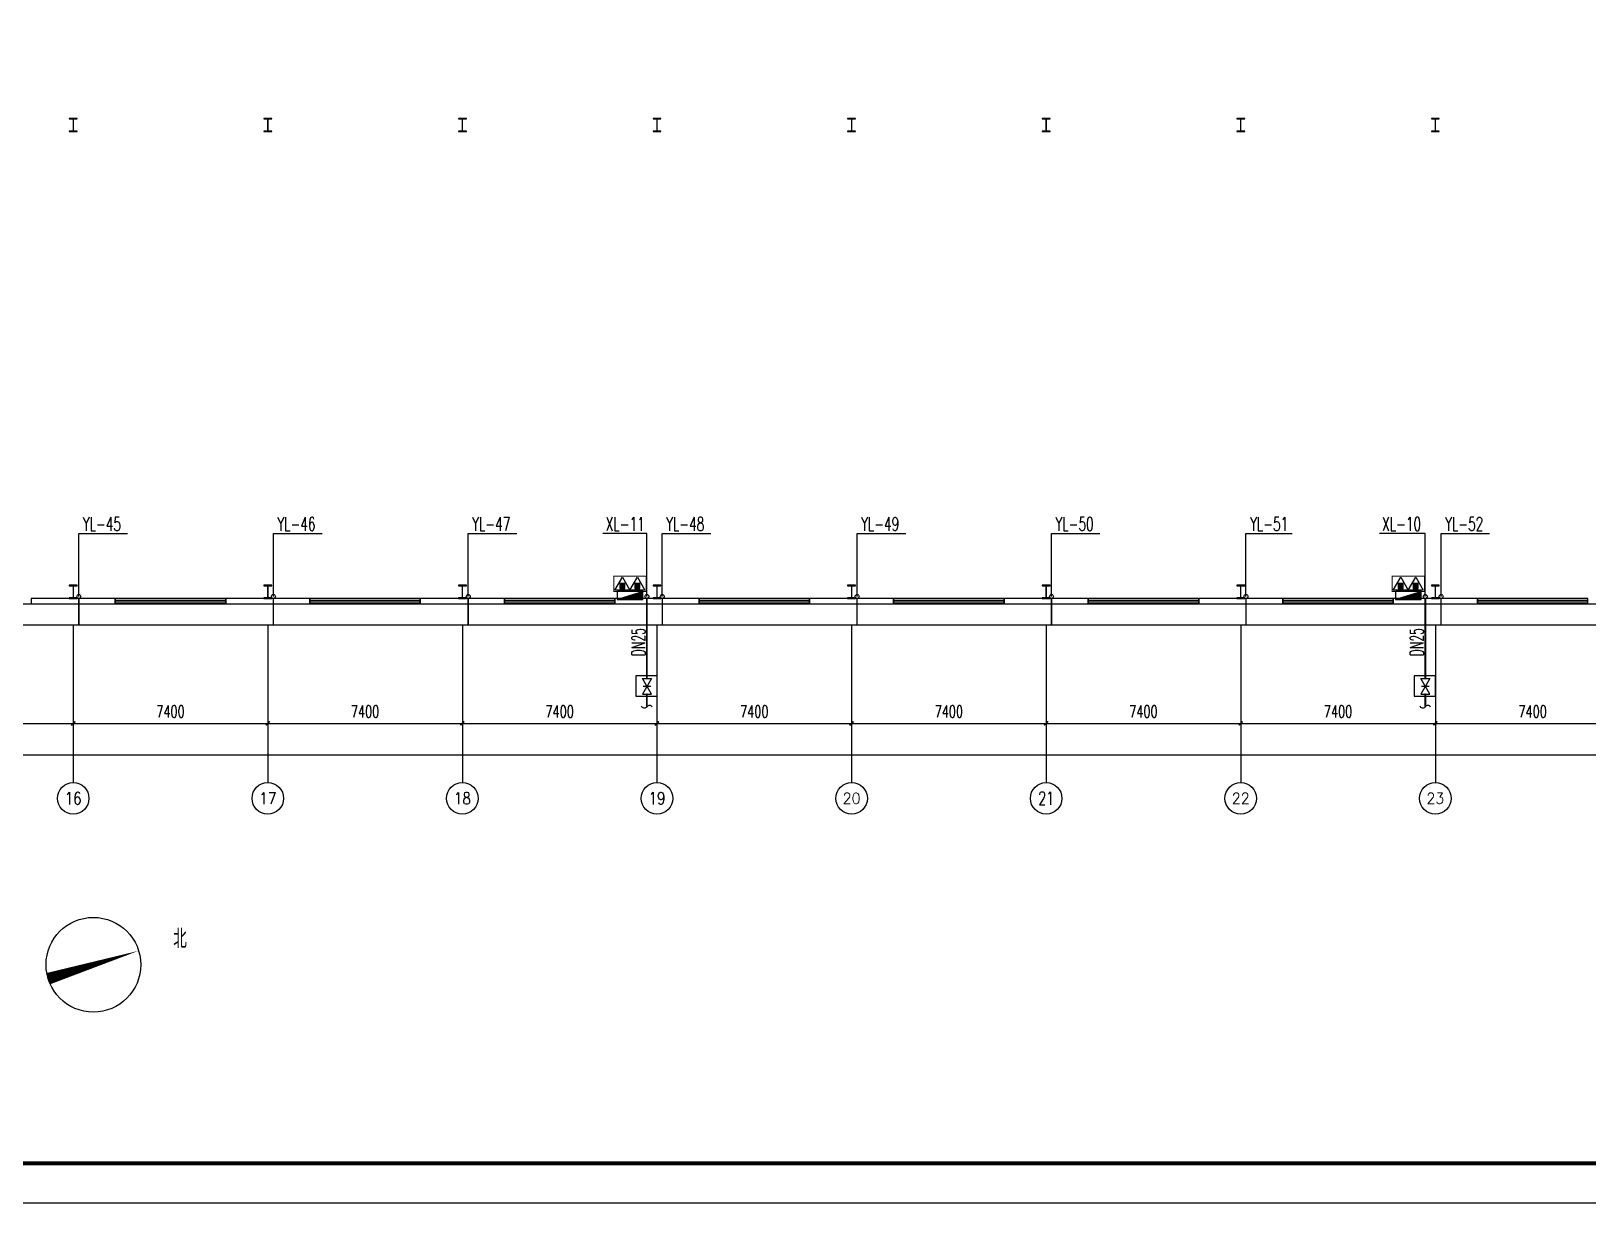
# Model space of a CAD drawing. Extents: x -409572 to -157272, y 600795 to 878326.
# Drawn here: x -280919 to -221719, y 697059 to 741609 of the extents above; entities that cross this region are included whole.
import ezdxf
from ezdxf.enums import TextEntityAlignment as Align

# ---------------------------------------------------------------- set-up
doc = ezdxf.new("R2010")
doc.units = 0
doc.header["$LTSCALE"] = 1000
doc.header["$MEASUREMENT"] = 0
for name, pattern in [('CENTER2', [1.125, 0.75, -0.125, 0.125, -0.125]), ('DASHDOT2', [0.5, 0.25, -0.125, 0, -0.125]), ('PHANTOM2', [1.25, 0.625, -0.125, 0.125, -0.125, 0.125, -0.125])]:
    doc.linetypes.add(name, pattern=pattern)
doc.layers.get('0').update_dxf_attribs({"linetype": 'CONTINUOUS'})
doc.layers.get('DEFPOINTS').update_dxf_attribs({"linetype": 'CONTINUOUS'})
for name, color, linetype in [('AXIS', 3, 'CONTINUOUS'), ('AXIS_TEXT', 7, 'CONTINUOUS'), ('COLUMN', 9, 'CONTINUOUS'), ('DIM_SYMB', 3, 'CONTINUOUS'), ('DIM_消防', 3, 'CONTINUOUS'), ('DIM_雨水', 3, 'CONTINUOUS'), ('EQUIP_消防', 7, 'CONTINUOUS'), ('GROUND', 2, 'CONTINUOUS'), ('PIPE-消防', 1, 'CONTINUOUS'), ('PIPE-雨水', 4, 'PHANTOM2'), ('PUB_TEXT', 7, 'CONTINUOUS'), ('PUB_TITLE', 4, 'CONTINUOUS'), ('TWT_TEXT', 7, 'CONTINUOUS'), ('VALVE_消防', 7, 'CONTINUOUS'), ('VPIPE-消防', 1, 'DASHDOT2'), ('VPIPE-雨水', 4, 'PHANTOM2'), ('WALL', 9, 'CONTINUOUS'), ('WINDOW', 4, 'CONTINUOUS'), ('WIRE-照明', 1, 'CONTINUOUS')]:
    doc.layers.add(name, color=color, linetype=linetype)
doc.styles.add('_TCH_AXIS', font='COMPLEX', dxfattribs={"bigfont": 'GBCBIG'})
doc.styles.add('_TCH_DIM', font='SIMPLEX', dxfattribs={"bigfont": 'GBCBIG'})
doc.styles.add('_TWT_SERIAL', font='COMPLEX', dxfattribs={"width": 0.8, "height": 3.5, "bigfont": 'HZTXT'})
doc.styles.add('COMPLEX', font='COMPLEX')
doc.styles.add('DIM_FONT', font='SIMPLEX.shx', dxfattribs={"width": 0.7})
doc.styles.add('STY53', font='COMPLEX', dxfattribs={"width": 0.6, "bigfont": 'HZTXT'})
doc.dimstyles.new('DIMN150', dxfattribs={"dimscale": 1.5, "dimtxt": 300, "dimasz": 100, "dimexe": 250, "dimexo": 300, "dimgap": 150, "dimtad": 1, "dimdec": 0, "dimzin": 0, "dimtxsty": 'DIM_FONT', "dimblk": 'ARCHTICK', "dimcen": 0.09, "dimclrt": 7, "dimazin": 3, "dimtfac": 1, "dimtdec": 0, "dimtix": 1, "dimtmove": 0, "dimatfit": 3, "dimtolj": 1, "dimtzin": 0})

# ---------------------------------------------------------------- blocks, each defined once
blk = doc.blocks.new('$WINLIB2D$00000001')
at = {"color": 0}
for points in [[(-0.5, 0.5), (-0.5, -0.5)], [(-0.5, 0.5), (0.5, 0.5)], [(0.5, -0.5), (0.5, 0.5)], [(0.5, 0.167), (-0.5, 0.167)], [(0.5, -0.167), (-0.5, -0.167)], [(-0.5, -0.5), (0.5, -0.5)]]:
    blk.add_lwpolyline(points, dxfattribs=at)
blk = doc.blocks.new('_AXISO')
blk.add_circle((0, 0), 0.5)
at = {"layer": 'AXIS_TEXT', "style": 'COMPLEX', "width": 1.041667}
blk.add_attdef('A', text='', height=0.56, dxfattribs=at).set_placement((-0.25, -0.28), (0.25, -0.28), align=Align.FIT)
blk = doc.blocks.new('_ARCHTICK')
at = {"color": 0, "linetype": 'BYBLOCK', "const_width": 0.4}
blk.add_lwpolyline([(-0.5, -0.5), (0.5, 0.5)], dxfattribs=at)
blk = doc.blocks.new('*D33')
at = {"layer": 'AXIS', "color": 0}
for p, q in [((-390519, 716695), (-390519, 711820)), ((-182919, 716695), (-182919, 711820)), ((-390519, 712195), (-182919, 712195))]:
    blk.add_line(p, q, dxfattribs=at)
at = {"layer": 'DEFPOINTS', "color": 0}
for p in [(-390519, 717145), (-182919, 717145), (-182919, 712195)]:
    blk.add_point(p, dxfattribs=at)
at = {"layer": 'AXIS', "color": 0, "xscale": 150, "yscale": 150, "zscale": 150, "rotation": 180}
blk.add_blockref('_ARCHTICK', (-390519, 712195), dxfattribs=at)
at = {"layer": 'AXIS', "color": 0, "xscale": 150, "yscale": 150, "zscale": 150}
blk.add_blockref('_ARCHTICK', (-182919, 712195), dxfattribs=at)
at = {"layer": 'AXIS', "color": 7, "insert": (-286719, 712645), "char_height": 450, "attachment_point": 5, "style": 'DIM_FONT'}
blk.add_mtext('\\A1;207600', dxfattribs=at)
blk = doc.blocks.new('*D49')
at = {"layer": 'AXIS', "color": 0}
for p, q in [((-286719, 716695), (-286719, 713020)), ((-279319, 716695), (-279319, 713020)), ((-286719, 713395), (-279319, 713395))]:
    blk.add_line(p, q, dxfattribs=at)
at = {"layer": 'DEFPOINTS', "color": 0}
for p in [(-286719, 717145), (-279319, 717145), (-279319, 713395)]:
    blk.add_point(p, dxfattribs=at)
at = {"layer": 'AXIS', "color": 0, "xscale": 150, "yscale": 150, "zscale": 150, "rotation": 180}
blk.add_blockref('_ARCHTICK', (-286719, 713395), dxfattribs=at)
at = {"layer": 'AXIS', "color": 0, "xscale": 150, "yscale": 150, "zscale": 150}
blk.add_blockref('_ARCHTICK', (-279319, 713395), dxfattribs=at)
at = {"layer": 'AXIS', "color": 7, "insert": (-283019, 713845), "char_height": 450, "attachment_point": 5, "style": 'DIM_FONT'}
blk.add_mtext('\\A1;7400', dxfattribs=at)
blk = doc.blocks.new('*D50')
at = {"layer": 'AXIS', "color": 0}
for p, q in [((-279319, 716695), (-279319, 713020)), ((-271919, 716695), (-271919, 713020)), ((-279319, 713395), (-271919, 713395))]:
    blk.add_line(p, q, dxfattribs=at)
at = {"layer": 'DEFPOINTS', "color": 0}
for p in [(-279319, 717145), (-271919, 717145), (-271919, 713395)]:
    blk.add_point(p, dxfattribs=at)
at = {"layer": 'AXIS', "color": 0, "xscale": 150, "yscale": 150, "zscale": 150, "rotation": 180}
blk.add_blockref('_ARCHTICK', (-279319, 713395), dxfattribs=at)
at = {"layer": 'AXIS', "color": 0, "xscale": 150, "yscale": 150, "zscale": 150}
blk.add_blockref('_ARCHTICK', (-271919, 713395), dxfattribs=at)
at = {"layer": 'AXIS', "color": 7, "insert": (-275619, 713845), "char_height": 450, "attachment_point": 5, "style": 'DIM_FONT'}
blk.add_mtext('\\A1;7400', dxfattribs=at)
blk = doc.blocks.new('*D51')
at = {"layer": 'AXIS', "color": 0}
for p, q in [((-271919, 716695), (-271919, 713020)), ((-264519, 716695), (-264519, 713020)), ((-271919, 713395), (-264519, 713395))]:
    blk.add_line(p, q, dxfattribs=at)
at = {"layer": 'DEFPOINTS', "color": 0}
for p in [(-271919, 717145), (-264519, 717145), (-264519, 713395)]:
    blk.add_point(p, dxfattribs=at)
at = {"layer": 'AXIS', "color": 0, "xscale": 150, "yscale": 150, "zscale": 150, "rotation": 180}
blk.add_blockref('_ARCHTICK', (-271919, 713395), dxfattribs=at)
at = {"layer": 'AXIS', "color": 0, "xscale": 150, "yscale": 150, "zscale": 150}
blk.add_blockref('_ARCHTICK', (-264519, 713395), dxfattribs=at)
at = {"layer": 'AXIS', "color": 7, "insert": (-268219, 713845), "char_height": 450, "attachment_point": 5, "style": 'DIM_FONT'}
blk.add_mtext('\\A1;7400', dxfattribs=at)
blk = doc.blocks.new('*D52')
at = {"layer": 'AXIS', "color": 0}
for p, q in [((-264519, 716695), (-264519, 713020)), ((-257119, 716695), (-257119, 713020)), ((-264519, 713395), (-257119, 713395))]:
    blk.add_line(p, q, dxfattribs=at)
at = {"layer": 'DEFPOINTS', "color": 0}
for p in [(-264519, 717145), (-257119, 717145), (-257119, 713395)]:
    blk.add_point(p, dxfattribs=at)
at = {"layer": 'AXIS', "color": 0, "xscale": 150, "yscale": 150, "zscale": 150, "rotation": 180}
blk.add_blockref('_ARCHTICK', (-264519, 713395), dxfattribs=at)
at = {"layer": 'AXIS', "color": 0, "xscale": 150, "yscale": 150, "zscale": 150}
blk.add_blockref('_ARCHTICK', (-257119, 713395), dxfattribs=at)
at = {"layer": 'AXIS', "color": 7, "insert": (-260819, 713845), "char_height": 450, "attachment_point": 5, "style": 'DIM_FONT'}
blk.add_mtext('\\A1;7400', dxfattribs=at)
blk = doc.blocks.new('*D53')
at = {"layer": 'AXIS', "color": 0}
for p, q in [((-257119, 716695), (-257119, 713020)), ((-249719, 716695), (-249719, 713020)), ((-257119, 713395), (-249719, 713395))]:
    blk.add_line(p, q, dxfattribs=at)
at = {"layer": 'DEFPOINTS', "color": 0}
for p in [(-257119, 717145), (-249719, 717145), (-249719, 713395)]:
    blk.add_point(p, dxfattribs=at)
at = {"layer": 'AXIS', "color": 0, "xscale": 150, "yscale": 150, "zscale": 150, "rotation": 180}
blk.add_blockref('_ARCHTICK', (-257119, 713395), dxfattribs=at)
at = {"layer": 'AXIS', "color": 0, "xscale": 150, "yscale": 150, "zscale": 150}
blk.add_blockref('_ARCHTICK', (-249719, 713395), dxfattribs=at)
at = {"layer": 'AXIS', "color": 7, "insert": (-253419, 713845), "char_height": 450, "attachment_point": 5, "style": 'DIM_FONT'}
blk.add_mtext('\\A1;7400', dxfattribs=at)
blk = doc.blocks.new('*D54')
at = {"layer": 'AXIS', "color": 0}
for p, q in [((-249719, 716695), (-249719, 713020)), ((-242319, 716695), (-242319, 713020)), ((-249719, 713395), (-242319, 713395))]:
    blk.add_line(p, q, dxfattribs=at)
at = {"layer": 'DEFPOINTS', "color": 0}
for p in [(-249719, 717145), (-242319, 717145), (-242319, 713395)]:
    blk.add_point(p, dxfattribs=at)
at = {"layer": 'AXIS', "color": 0, "xscale": 150, "yscale": 150, "zscale": 150, "rotation": 180}
blk.add_blockref('_ARCHTICK', (-249719, 713395), dxfattribs=at)
at = {"layer": 'AXIS', "color": 0, "xscale": 150, "yscale": 150, "zscale": 150}
blk.add_blockref('_ARCHTICK', (-242319, 713395), dxfattribs=at)
at = {"layer": 'AXIS', "color": 7, "insert": (-246019, 713845), "char_height": 450, "attachment_point": 5, "style": 'DIM_FONT'}
blk.add_mtext('\\A1;7400', dxfattribs=at)
blk = doc.blocks.new('*D55')
at = {"layer": 'AXIS', "color": 0}
for p, q in [((-242319, 716695), (-242319, 713020)), ((-234919, 716695), (-234919, 713020)), ((-242319, 713395), (-234919, 713395))]:
    blk.add_line(p, q, dxfattribs=at)
at = {"layer": 'DEFPOINTS', "color": 0}
for p in [(-242319, 717145), (-234919, 717145), (-234919, 713395)]:
    blk.add_point(p, dxfattribs=at)
at = {"layer": 'AXIS', "color": 0, "xscale": 150, "yscale": 150, "zscale": 150, "rotation": 180}
blk.add_blockref('_ARCHTICK', (-242319, 713395), dxfattribs=at)
at = {"layer": 'AXIS', "color": 0, "xscale": 150, "yscale": 150, "zscale": 150}
blk.add_blockref('_ARCHTICK', (-234919, 713395), dxfattribs=at)
at = {"layer": 'AXIS', "color": 7, "insert": (-238619, 713845), "char_height": 450, "attachment_point": 5, "style": 'DIM_FONT'}
blk.add_mtext('\\A1;7400', dxfattribs=at)
blk = doc.blocks.new('*D56')
at = {"layer": 'AXIS', "color": 0}
for p, q in [((-234919, 716695), (-234919, 713020)), ((-227519, 716695), (-227519, 713020)), ((-234919, 713395), (-227519, 713395))]:
    blk.add_line(p, q, dxfattribs=at)
at = {"layer": 'DEFPOINTS', "color": 0}
for p in [(-234919, 717145), (-227519, 717145), (-227519, 713395)]:
    blk.add_point(p, dxfattribs=at)
at = {"layer": 'AXIS', "color": 0, "xscale": 150, "yscale": 150, "zscale": 150, "rotation": 180}
blk.add_blockref('_ARCHTICK', (-234919, 713395), dxfattribs=at)
at = {"layer": 'AXIS', "color": 0, "xscale": 150, "yscale": 150, "zscale": 150}
blk.add_blockref('_ARCHTICK', (-227519, 713395), dxfattribs=at)
at = {"layer": 'AXIS', "color": 7, "insert": (-231219, 713845), "char_height": 450, "attachment_point": 5, "style": 'DIM_FONT'}
blk.add_mtext('\\A1;7400', dxfattribs=at)
blk = doc.blocks.new('*D57')
at = {"layer": 'AXIS', "color": 0}
for p, q in [((-227519, 716695), (-227519, 713020)), ((-220119, 716695), (-220119, 713020)), ((-227519, 713395), (-220119, 713395))]:
    blk.add_line(p, q, dxfattribs=at)
at = {"layer": 'DEFPOINTS', "color": 0}
for p in [(-227519, 717145), (-220119, 717145), (-220119, 713395)]:
    blk.add_point(p, dxfattribs=at)
at = {"layer": 'AXIS', "color": 0, "xscale": 150, "yscale": 150, "zscale": 150, "rotation": 180}
blk.add_blockref('_ARCHTICK', (-227519, 713395), dxfattribs=at)
at = {"layer": 'AXIS', "color": 0, "xscale": 150, "yscale": 150, "zscale": 150}
blk.add_blockref('_ARCHTICK', (-220119, 713395), dxfattribs=at)
at = {"layer": 'AXIS', "color": 7, "insert": (-223819, 713845), "char_height": 450, "attachment_point": 5, "style": 'DIM_FONT'}
blk.add_mtext('\\A1;7400', dxfattribs=at)
blk = doc.blocks.new('$ATTACHMENT$00000214')
h = blk.add_hatch()
h.set_pattern_fill('ANSI31', color=256, scale=200, style=0)
h.set_pattern_definition([(45, (-38543.802, -6842.639), (-17.67767, 17.67767), [])])
h.paths.add_polyline_path([(-65, 2), (65, 2), (65, -128), (-65, -128)])
for points in [[(0, 172), (-198, -172), (198, -172)], [(-65, 2), (65, 2), (65, -128), (-65, -128)]]:
    blk.add_lwpolyline(points, close=True)
blk = doc.blocks.new('D22222')
at = {"layer": 'PIPE-消防', "color": 3, "ltscale": 2, "const_width": 20}
blk.add_lwpolyline([(-220006, -23693), (-219158, -23693), (-219158, -24098), (-220006, -24098)], close=True, dxfattribs=at)
at = {"layer": 'EQUIP_消防', "rotation": 180}
for p in [(-219780, -23901), (-219383, -23901)]:
    blk.add_blockref('$ATTACHMENT$00000214', p, dxfattribs=at)
blk = doc.blocks.new('*X12')
at = {"color": 0}
for p, q in [((7200.8125, 5700.8125), (7201, 5700.8125)), ((7200.81875, 5700.81875), (7201, 5700.81875)), ((7200.825, 5700.825), (7201, 5700.825)), ((7200.83125, 5700.83125), (7201, 5700.83125)), ((7200.8375, 5700.8375), (7201, 5700.8375)), ((7200.84375, 5700.84375), (7201, 5700.84375)), ((7200.85, 5700.85), (7201, 5700.85)), ((7200.85625, 5700.85625), (7201, 5700.85625)), ((7200.8625, 5700.8625), (7201, 5700.8625)), ((7200.86875, 5700.86875), (7201, 5700.86875)), ((7200.875, 5700.875), (7201, 5700.875)), ((7200.88125, 5700.88125), (7201, 5700.88125)), ((7200.8875, 5700.8875), (7201, 5700.8875)), ((7200.89375, 5700.89375), (7201, 5700.89375)), ((7200.9, 5700.9), (7201, 5700.9)), ((7200.90625, 5700.90625), (7201, 5700.90625)), ((7200.9125, 5700.9125), (7201, 5700.9125)), ((7200.91875, 5700.91875), (7201, 5700.91875)), ((7200.925, 5700.925), (7201, 5700.925)), ((7200.93125, 5700.93125), (7201, 5700.93125)), ((7200.9375, 5700.9375), (7201, 5700.9375)), ((7200.94375, 5700.94375), (7201, 5700.94375)), ((7200.95, 5700.95), (7201, 5700.95)), ((7200.95625, 5700.95625), (7201, 5700.95625)), ((7200.9625, 5700.9625), (7201, 5700.9625)), ((7200.96875, 5700.96875), (7201, 5700.96875)), ((7200.975, 5700.975), (7201, 5700.975)), ((7200.98125, 5700.98125), (7201, 5700.98125)), ((7200.9875, 5700.9875), (7201, 5700.9875)), ((7200.99375, 5700.99375), (7201, 5700.99375)), ((7200.20625, 5700.20625), (7201, 5700.20625)), ((7200.2125, 5700.2125), (7201, 5700.2125)), ((7200.21875, 5700.21875), (7201, 5700.21875)), ((7200.225, 5700.225), (7201, 5700.225)), ((7200.23125, 5700.23125), (7201, 5700.23125)), ((7200.2375, 5700.2375), (7201, 5700.2375)), ((7200.24375, 5700.24375), (7201, 5700.24375)), ((7200.25, 5700.25), (7201, 5700.25)), ((7200.25625, 5700.25625), (7201, 5700.25625)), ((7200.2625, 5700.2625), (7201, 5700.2625)), ((7200.26875, 5700.26875), (7201, 5700.26875)), ((7200.275, 5700.275), (7201, 5700.275)), ((7200.28125, 5700.28125), (7201, 5700.28125)), ((7200.2875, 5700.2875), (7201, 5700.2875)), ((7200.29375, 5700.29375), (7201, 5700.29375)), ((7200.3, 5700.3), (7201, 5700.3)), ((7200.30625, 5700.30625), (7201, 5700.30625)), ((7200.3125, 5700.3125), (7201, 5700.3125)), ((7200.31875, 5700.31875), (7201, 5700.31875)), ((7200.325, 5700.325), (7201, 5700.325)), ((7200.33125, 5700.33125), (7201, 5700.33125)), ((7200.3375, 5700.3375), (7201, 5700.3375)), ((7200.34375, 5700.34375), (7201, 5700.34375)), ((7200.35, 5700.35), (7201, 5700.35)), ((7200.35625, 5700.35625), (7201, 5700.35625)), ((7200.3625, 5700.3625), (7201, 5700.3625)), ((7200.36875, 5700.36875), (7201, 5700.36875)), ((7200.375, 5700.375), (7201, 5700.375)), ((7200.38125, 5700.38125), (7201, 5700.38125)), ((7200.3875, 5700.3875), (7201, 5700.3875)), ((7200.39375, 5700.39375), (7201, 5700.39375)), ((7200.4, 5700.4), (7201, 5700.4)), ((7200.40625, 5700.40625), (7201, 5700.40625)), ((7200.4125, 5700.4125), (7201, 5700.4125)), ((7200.41875, 5700.41875), (7201, 5700.41875)), ((7200.425, 5700.425), (7201, 5700.425)), ((7200.43125, 5700.43125), (7201, 5700.43125)), ((7200.4375, 5700.4375), (7201, 5700.4375)), ((7200.44375, 5700.44375), (7201, 5700.44375)), ((7200.45, 5700.45), (7201, 5700.45)), ((7200.45625, 5700.45625), (7201, 5700.45625)), ((7200.4625, 5700.4625), (7201, 5700.4625)), ((7200.46875, 5700.46875), (7201, 5700.46875)), ((7200.475, 5700.475), (7201, 5700.475)), ((7200.48125, 5700.48125), (7201, 5700.48125)), ((7200.4875, 5700.4875), (7201, 5700.4875)), ((7200.49375, 5700.49375), (7201, 5700.49375)), ((7200.5, 5700.5), (7201, 5700.5)), ((7200.50625, 5700.50625), (7201, 5700.50625)), ((7200.5125, 5700.5125), (7201, 5700.5125)), ((7200.51875, 5700.51875), (7201, 5700.51875)), ((7200.525, 5700.525), (7201, 5700.525)), ((7200.53125, 5700.53125), (7201, 5700.53125)), ((7200.5375, 5700.5375), (7201, 5700.5375)), ((7200.54375, 5700.54375), (7201, 5700.54375)), ((7200.55, 5700.55), (7201, 5700.55)), ((7200.55625, 5700.55625), (7201, 5700.55625)), ((7200.5625, 5700.5625), (7201, 5700.5625)), ((7200.56875, 5700.56875), (7201, 5700.56875)), ((7200.575, 5700.575), (7201, 5700.575)), ((7200.58125, 5700.58125), (7201, 5700.58125)), ((7200.5875, 5700.5875), (7201, 5700.5875)), ((7200.59375, 5700.59375), (7201, 5700.59375)), ((7200.6, 5700.6), (7201, 5700.6)), ((7200.60625, 5700.60625), (7201, 5700.60625)), ((7200.6125, 5700.6125), (7201, 5700.6125)), ((7200.61875, 5700.61875), (7201, 5700.61875)), ((7200.625, 5700.625), (7201, 5700.625)), ((7200.63125, 5700.63125), (7201, 5700.63125)), ((7200.6375, 5700.6375), (7201, 5700.6375)), ((7200.64375, 5700.64375), (7201, 5700.64375)), ((7200.65, 5700.65), (7201, 5700.65)), ((7200.65625, 5700.65625), (7201, 5700.65625)), ((7200.6625, 5700.6625), (7201, 5700.6625)), ((7200.66875, 5700.66875), (7201, 5700.66875)), ((7200.675, 5700.675), (7201, 5700.675)), ((7200.68125, 5700.68125), (7201, 5700.68125)), ((7200.6875, 5700.6875), (7201, 5700.6875)), ((7200.69375, 5700.69375), (7201, 5700.69375)), ((7200.7, 5700.7), (7201, 5700.7)), ((7200.70625, 5700.70625), (7201, 5700.70625)), ((7200.7125, 5700.7125), (7201, 5700.7125)), ((7200.71875, 5700.71875), (7201, 5700.71875)), ((7200.725, 5700.725), (7201, 5700.725)), ((7200.73125, 5700.73125), (7201, 5700.73125)), ((7200.7375, 5700.7375), (7201, 5700.7375)), ((7200.74375, 5700.74375), (7201, 5700.74375)), ((7200.75, 5700.75), (7201, 5700.75)), ((7200.75625, 5700.75625), (7201, 5700.75625)), ((7200.7625, 5700.7625), (7201, 5700.7625)), ((7200.76875, 5700.76875), (7201, 5700.76875)), ((7200.775, 5700.775), (7201, 5700.775)), ((7200.78125, 5700.78125), (7201, 5700.78125)), ((7200.7875, 5700.7875), (7201, 5700.7875)), ((7200.79375, 5700.79375), (7201, 5700.79375)), ((7200.8, 5700.8), (7201, 5700.8)), ((7200.80625, 5700.80625), (7201, 5700.80625)), ((7200.00625, 5700.00625), (7201, 5700.00625)), ((7200.0125, 5700.0125), (7201, 5700.0125)), ((7200.01875, 5700.01875), (7201, 5700.01875)), ((7200.025, 5700.025), (7201, 5700.025)), ((7200.03125, 5700.03125), (7201, 5700.03125)), ((7200.0375, 5700.0375), (7201, 5700.0375)), ((7200.04375, 5700.04375), (7201, 5700.04375)), ((7200.05, 5700.05), (7201, 5700.05)), ((7200.05625, 5700.05625), (7201, 5700.05625)), ((7200.0625, 5700.0625), (7201, 5700.0625)), ((7200.06875, 5700.06875), (7201, 5700.06875)), ((7200.075, 5700.075), (7201, 5700.075)), ((7200.08125, 5700.08125), (7201, 5700.08125)), ((7200.0875, 5700.0875), (7201, 5700.0875)), ((7200.09375, 5700.09375), (7201, 5700.09375)), ((7200.1, 5700.1), (7201, 5700.1)), ((7200.10625, 5700.10625), (7201, 5700.10625)), ((7200.1125, 5700.1125), (7201, 5700.1125)), ((7200.11875, 5700.11875), (7201, 5700.11875)), ((7200.125, 5700.125), (7201, 5700.125)), ((7200.13125, 5700.13125), (7201, 5700.13125)), ((7200.1375, 5700.1375), (7201, 5700.1375)), ((7200.14375, 5700.14375), (7201, 5700.14375)), ((7200.15, 5700.15), (7201, 5700.15)), ((7200.15625, 5700.15625), (7201, 5700.15625)), ((7200.1625, 5700.1625), (7201, 5700.1625)), ((7200.16875, 5700.16875), (7201, 5700.16875)), ((7200.175, 5700.175), (7201, 5700.175)), ((7200.18125, 5700.18125), (7201, 5700.18125)), ((7200.1875, 5700.1875), (7201, 5700.1875)), ((7200.19375, 5700.19375), (7201, 5700.19375)), ((7200.2, 5700.2), (7201, 5700.2))]:
    blk.add_line(p, q, dxfattribs=at)
blk = doc.blocks.new('$ATTACHMENT$00000088')
for p, q in [((325, 0), (-325, -200)), ((325, 0), (-325, 0)), ((-325, 0), (-325, -200)), ((325, -200), (325, 0)), ((-325, -200), (325, -200))]:
    blk.add_line(p, q)
at = {"xscale": 650, "yscale": 200, "zscale": 650, "rotation": 180}
blk.add_blockref('*X12', (4680325, 1140000), dxfattribs=at)
blk = doc.blocks.new('$VALVE$00000296')
for points in [[(-125, 72), (-125, -72), (125, 72), (125, -72), (-125, 72)], [(0, 60), (0, -64)]]:
    blk.add_lwpolyline(points)
for p in [(-125, 0), (125, 0)]:
    blk.add_point(p)
blk = doc.blocks.new('$TWTSYS$00000132')
at = {"elevation": 0}
blk.add_lwpolyline([(7, -101, -0.575183), (0, 0, 0.604745), (-11, 101, 16.924828)], format="xyb", dxfattribs=at)
blk = doc.blocks.new('JOJ')
at = {"layer": 'AXIS', "color": 8}
for p, q in [((-279318.8, 717145.4), (-279318.8, 711145.4)), ((-271918.8, 717145.4), (-271918.8, 711145.4)), ((-264518.8, 717145.4), (-264518.8, 711145.4)), ((-257118.8, 717145.4), (-257118.8, 711145.4)), ((-249718.8, 717145.4), (-249718.8, 711145.4)), ((-242318.8, 717145.4), (-242318.8, 711145.4)), ((-234918.8, 717145.4), (-234918.8, 711145.4)), ((-227518.8, 717145.4), (-227518.8, 711145.4))]:
    blk.add_line(p, q, dxfattribs=at)
at = {"layer": 'COLUMN', "color": 8}
for p, q in [((-279168.8, 736395.4), (-279468.8, 736395.4)), ((-279468.8, 736395.4), (-279468.8, 736377.4)), ((-279468.8, 736377.4), (-279328.8, 736377.4)), ((-279328.8, 735913.4), (-279468.8, 735913.4)), ((-279468.8, 735913.4), (-279468.8, 735895.4)), ((-279468.8, 735895.4), (-279168.8, 735895.4)), ((-279328.8, 736377.4), (-279323.8, 736372.4)), ((-279323.8, 735918.4), (-279328.8, 735913.4)), ((-279323.8, 736372.4), (-279323.8, 735918.4)), ((-279313.8, 736372.4), (-279308.8, 736377.4)), ((-279313.8, 735918.4), (-279313.8, 736372.4)), ((-279308.8, 735913.4), (-279313.8, 735918.4)), ((-279308.8, 736377.4), (-279168.8, 736377.4)), ((-279168.8, 735913.4), (-279308.8, 735913.4)), ((-279168.8, 736377.4), (-279168.8, 736395.4)), ((-279168.8, 735895.4), (-279168.8, 735913.4)), ((-271768.8, 736395.4), (-272068.8, 736395.4)), ((-272068.8, 736395.4), (-272068.8, 736377.4)), ((-272068.8, 736377.4), (-271928.8, 736377.4)), ((-271928.8, 735913.4), (-272068.8, 735913.4)), ((-272068.8, 735913.4), (-272068.8, 735895.4)), ((-272068.8, 735895.4), (-271768.8, 735895.4)), ((-271928.8, 736377.4), (-271923.8, 736372.4)), ((-271923.8, 735918.4), (-271928.8, 735913.4)), ((-271923.8, 736372.4), (-271923.8, 735918.4)), ((-271913.8, 736372.4), (-271908.8, 736377.4)), ((-271913.8, 735918.4), (-271913.8, 736372.4)), ((-271908.8, 735913.4), (-271913.8, 735918.4)), ((-271908.8, 736377.4), (-271768.8, 736377.4)), ((-271768.8, 735913.4), (-271908.8, 735913.4)), ((-271768.8, 736377.4), (-271768.8, 736395.4)), ((-271768.8, 735895.4), (-271768.8, 735913.4)), ((-264368.8, 736395.4), (-264668.8, 736395.4)), ((-264668.8, 736395.4), (-264668.8, 736377.4)), ((-264668.8, 736377.4), (-264528.8, 736377.4)), ((-264528.8, 735913.4), (-264668.8, 735913.4)), ((-264668.8, 735913.4), (-264668.8, 735895.4)), ((-264668.8, 735895.4), (-264368.8, 735895.4)), ((-264528.8, 736377.4), (-264523.8, 736372.4)), ((-264523.8, 735918.4), (-264528.8, 735913.4)), ((-264523.8, 736372.4), (-264523.8, 735918.4)), ((-264513.8, 736372.4), (-264508.8, 736377.4)), ((-264513.8, 735918.4), (-264513.8, 736372.4)), ((-264508.8, 735913.4), (-264513.8, 735918.4)), ((-264508.8, 736377.4), (-264368.8, 736377.4)), ((-264368.8, 735913.4), (-264508.8, 735913.4)), ((-264368.8, 736377.4), (-264368.8, 736395.4)), ((-264368.8, 735895.4), (-264368.8, 735913.4)), ((-256968.8, 736395.4), (-257268.8, 736395.4)), ((-257268.8, 736395.4), (-257268.8, 736377.4)), ((-257268.8, 736377.4), (-257128.8, 736377.4)), ((-257128.8, 735913.4), (-257268.8, 735913.4)), ((-257268.8, 735913.4), (-257268.8, 735895.4)), ((-257268.8, 735895.4), (-256968.8, 735895.4)), ((-257128.8, 736377.4), (-257123.8, 736372.4)), ((-257123.8, 735918.4), (-257128.8, 735913.4)), ((-257123.8, 736372.4), (-257123.8, 735918.4)), ((-257113.8, 736372.4), (-257108.8, 736377.4)), ((-257113.8, 735918.4), (-257113.8, 736372.4)), ((-257108.8, 735913.4), (-257113.8, 735918.4)), ((-257108.8, 736377.4), (-256968.8, 736377.4)), ((-256968.8, 735913.4), (-257108.8, 735913.4)), ((-256968.8, 736377.4), (-256968.8, 736395.4)), ((-256968.8, 735895.4), (-256968.8, 735913.4)), ((-249568.8, 736395.4), (-249868.8, 736395.4)), ((-249868.8, 736395.4), (-249868.8, 736377.4)), ((-249868.8, 736377.4), (-249728.8, 736377.4)), ((-249728.8, 735913.4), (-249868.8, 735913.4)), ((-249868.8, 735913.4), (-249868.8, 735895.4)), ((-249868.8, 735895.4), (-249568.8, 735895.4)), ((-249728.8, 736377.4), (-249723.8, 736372.4)), ((-249723.8, 735918.4), (-249728.8, 735913.4)), ((-249723.8, 736372.4), (-249723.8, 735918.4)), ((-249713.8, 736372.4), (-249708.8, 736377.4)), ((-249713.8, 735918.4), (-249713.8, 736372.4)), ((-249708.8, 735913.4), (-249713.8, 735918.4)), ((-249708.8, 736377.4), (-249568.8, 736377.4)), ((-249568.8, 735913.4), (-249708.8, 735913.4)), ((-249568.8, 736377.4), (-249568.8, 736395.4)), ((-249568.8, 735895.4), (-249568.8, 735913.4)), ((-242168.8, 736395.4), (-242468.8, 736395.4)), ((-242468.8, 736395.4), (-242468.8, 736377.4)), ((-242468.8, 736377.4), (-242328.8, 736377.4)), ((-242328.8, 735913.4), (-242468.8, 735913.4)), ((-242468.8, 735913.4), (-242468.8, 735895.4)), ((-242468.8, 735895.4), (-242168.8, 735895.4)), ((-242328.8, 736377.4), (-242323.8, 736372.4)), ((-242323.8, 735918.4), (-242328.8, 735913.4)), ((-242323.8, 736372.4), (-242323.8, 735918.4)), ((-242313.8, 736372.4), (-242308.8, 736377.4)), ((-242313.8, 735918.4), (-242313.8, 736372.4)), ((-242308.8, 735913.4), (-242313.8, 735918.4)), ((-242308.8, 736377.4), (-242168.8, 736377.4)), ((-242168.8, 735913.4), (-242308.8, 735913.4)), ((-242168.8, 736377.4), (-242168.8, 736395.4)), ((-242168.8, 735895.4), (-242168.8, 735913.4)), ((-234768.8, 736395.4), (-235068.8, 736395.4)), ((-235068.8, 736395.4), (-235068.8, 736377.4)), ((-235068.8, 736377.4), (-234928.8, 736377.4)), ((-234928.8, 735913.4), (-235068.8, 735913.4)), ((-235068.8, 735913.4), (-235068.8, 735895.4)), ((-235068.8, 735895.4), (-234768.8, 735895.4)), ((-234928.8, 736377.4), (-234923.8, 736372.4)), ((-234923.8, 735918.4), (-234928.8, 735913.4)), ((-234923.8, 736372.4), (-234923.8, 735918.4)), ((-234913.8, 736372.4), (-234908.8, 736377.4)), ((-234913.8, 735918.4), (-234913.8, 736372.4)), ((-234908.8, 735913.4), (-234913.8, 735918.4)), ((-234908.8, 736377.4), (-234768.8, 736377.4)), ((-234768.8, 735913.4), (-234908.8, 735913.4)), ((-234768.8, 736377.4), (-234768.8, 736395.4)), ((-234768.8, 735895.4), (-234768.8, 735913.4)), ((-227368.8, 736395.4), (-227668.8, 736395.4)), ((-227668.8, 736395.4), (-227668.8, 736377.4)), ((-227668.8, 736377.4), (-227528.8, 736377.4)), ((-227528.8, 735913.4), (-227668.8, 735913.4)), ((-227668.8, 735913.4), (-227668.8, 735895.4)), ((-227668.8, 735895.4), (-227368.8, 735895.4)), ((-227528.8, 736377.4), (-227523.8, 736372.4)), ((-227523.8, 735918.4), (-227528.8, 735913.4)), ((-227523.8, 736372.4), (-227523.8, 735918.4)), ((-227513.8, 736372.4), (-227508.8, 736377.4)), ((-227513.8, 735918.4), (-227513.8, 736372.4)), ((-227508.8, 735913.4), (-227513.8, 735918.4)), ((-227508.8, 736377.4), (-227368.8, 736377.4)), ((-227368.8, 735913.4), (-227508.8, 735913.4)), ((-227368.8, 736377.4), (-227368.8, 736395.4)), ((-227368.8, 735895.4), (-227368.8, 735913.4)), ((-279168.8, 718645.4), (-279468.8, 718645.4)), ((-279468.8, 718645.4), (-279468.8, 718627.4)), ((-279468.8, 718627.4), (-279328.8, 718627.4)), ((-279328.8, 718163.4), (-279468.8, 718163.4)), ((-279468.8, 718163.4), (-279468.8, 718145.4)), ((-279468.8, 718145.4), (-279168.8, 718145.4)), ((-279328.8, 718627.4), (-279323.8, 718622.4)), ((-279323.8, 718168.4), (-279328.8, 718163.4)), ((-279323.8, 718622.4), (-279323.8, 718168.4)), ((-279313.8, 718622.4), (-279308.8, 718627.4)), ((-279313.8, 718168.4), (-279313.8, 718622.4)), ((-279308.8, 718163.4), (-279313.8, 718168.4)), ((-279308.8, 718627.4), (-279168.8, 718627.4)), ((-279168.8, 718163.4), (-279308.8, 718163.4)), ((-279168.8, 718627.4), (-279168.8, 718645.4)), ((-279168.8, 718145.4), (-279168.8, 718163.4)), ((-271768.8, 718645.4), (-272068.8, 718645.4)), ((-272068.8, 718645.4), (-272068.8, 718627.4)), ((-272068.8, 718627.4), (-271928.8, 718627.4)), ((-271928.8, 718163.4), (-272068.8, 718163.4)), ((-272068.8, 718163.4), (-272068.8, 718145.4)), ((-272068.8, 718145.4), (-271768.8, 718145.4)), ((-271928.8, 718627.4), (-271923.8, 718622.4)), ((-271923.8, 718168.4), (-271928.8, 718163.4)), ((-271923.8, 718622.4), (-271923.8, 718168.4)), ((-271913.8, 718622.4), (-271908.8, 718627.4)), ((-271913.8, 718168.4), (-271913.8, 718622.4)), ((-271908.8, 718163.4), (-271913.8, 718168.4)), ((-271908.8, 718627.4), (-271768.8, 718627.4)), ((-271768.8, 718163.4), (-271908.8, 718163.4)), ((-271768.8, 718627.4), (-271768.8, 718645.4)), ((-271768.8, 718145.4), (-271768.8, 718163.4)), ((-264368.8, 718645.4), (-264668.8, 718645.4)), ((-264668.8, 718645.4), (-264668.8, 718627.4)), ((-264668.8, 718627.4), (-264528.8, 718627.4)), ((-264528.8, 718163.4), (-264668.8, 718163.4)), ((-264668.8, 718163.4), (-264668.8, 718145.4)), ((-264668.8, 718145.4), (-264368.8, 718145.4)), ((-264528.8, 718627.4), (-264523.8, 718622.4)), ((-264523.8, 718168.4), (-264528.8, 718163.4)), ((-264523.8, 718622.4), (-264523.8, 718168.4)), ((-264513.8, 718622.4), (-264508.8, 718627.4)), ((-264513.8, 718168.4), (-264513.8, 718622.4)), ((-264508.8, 718163.4), (-264513.8, 718168.4)), ((-264508.8, 718627.4), (-264368.8, 718627.4)), ((-264368.8, 718163.4), (-264508.8, 718163.4)), ((-264368.8, 718627.4), (-264368.8, 718645.4)), ((-264368.8, 718145.4), (-264368.8, 718163.4)), ((-256968.8, 718645.4), (-257268.8, 718645.4)), ((-257268.8, 718645.4), (-257268.8, 718627.4)), ((-257268.8, 718627.4), (-257128.8, 718627.4)), ((-257128.8, 718163.4), (-257268.8, 718163.4)), ((-257268.8, 718163.4), (-257268.8, 718145.4)), ((-257268.8, 718145.4), (-256968.8, 718145.4)), ((-257128.8, 718627.4), (-257123.8, 718622.4)), ((-257123.8, 718168.4), (-257128.8, 718163.4)), ((-257123.8, 718622.4), (-257123.8, 718168.4)), ((-257113.8, 718622.4), (-257108.8, 718627.4)), ((-257113.8, 718168.4), (-257113.8, 718622.4)), ((-257108.8, 718163.4), (-257113.8, 718168.4)), ((-257108.8, 718627.4), (-256968.8, 718627.4)), ((-256968.8, 718163.4), (-257108.8, 718163.4)), ((-256968.8, 718627.4), (-256968.8, 718645.4)), ((-256968.8, 718145.4), (-256968.8, 718163.4)), ((-249568.8, 718645.4), (-249868.8, 718645.4)), ((-249868.8, 718645.4), (-249868.8, 718627.4)), ((-249868.8, 718627.4), (-249728.8, 718627.4)), ((-249728.8, 718163.4), (-249868.8, 718163.4)), ((-249868.8, 718163.4), (-249868.8, 718145.4)), ((-249868.8, 718145.4), (-249568.8, 718145.4)), ((-249728.8, 718627.4), (-249723.8, 718622.4)), ((-249723.8, 718168.4), (-249728.8, 718163.4)), ((-249723.8, 718622.4), (-249723.8, 718168.4)), ((-249713.8, 718622.4), (-249708.8, 718627.4)), ((-249713.8, 718168.4), (-249713.8, 718622.4)), ((-249708.8, 718163.4), (-249713.8, 718168.4)), ((-249708.8, 718627.4), (-249568.8, 718627.4)), ((-249568.8, 718163.4), (-249708.8, 718163.4)), ((-249568.8, 718627.4), (-249568.8, 718645.4)), ((-249568.8, 718145.4), (-249568.8, 718163.4)), ((-242168.8, 718645.4), (-242468.8, 718645.4)), ((-242468.8, 718645.4), (-242468.8, 718627.4)), ((-242468.8, 718627.4), (-242328.8, 718627.4)), ((-242328.8, 718163.4), (-242468.8, 718163.4)), ((-242468.8, 718163.4), (-242468.8, 718145.4)), ((-242468.8, 718145.4), (-242168.8, 718145.4)), ((-242328.8, 718627.4), (-242323.8, 718622.4)), ((-242323.8, 718168.4), (-242328.8, 718163.4)), ((-242323.8, 718622.4), (-242323.8, 718168.4)), ((-242313.8, 718622.4), (-242308.8, 718627.4)), ((-242313.8, 718168.4), (-242313.8, 718622.4)), ((-242308.8, 718163.4), (-242313.8, 718168.4)), ((-242308.8, 718627.4), (-242168.8, 718627.4)), ((-242168.8, 718163.4), (-242308.8, 718163.4)), ((-242168.8, 718627.4), (-242168.8, 718645.4)), ((-242168.8, 718145.4), (-242168.8, 718163.4)), ((-234768.8, 718645.4), (-235068.8, 718645.4)), ((-235068.8, 718645.4), (-235068.8, 718627.4)), ((-235068.8, 718627.4), (-234928.8, 718627.4)), ((-234928.8, 718163.4), (-235068.8, 718163.4)), ((-235068.8, 718163.4), (-235068.8, 718145.4)), ((-235068.8, 718145.4), (-234768.8, 718145.4)), ((-234928.8, 718627.4), (-234923.8, 718622.4)), ((-234923.8, 718168.4), (-234928.8, 718163.4)), ((-234923.8, 718622.4), (-234923.8, 718168.4)), ((-234913.8, 718622.4), (-234908.8, 718627.4)), ((-234913.8, 718168.4), (-234913.8, 718622.4)), ((-234908.8, 718163.4), (-234913.8, 718168.4)), ((-234908.8, 718627.4), (-234768.8, 718627.4)), ((-234768.8, 718163.4), (-234908.8, 718163.4)), ((-234768.8, 718627.4), (-234768.8, 718645.4)), ((-234768.8, 718145.4), (-234768.8, 718163.4)), ((-227368.8, 718645.4), (-227668.8, 718645.4)), ((-227668.8, 718645.4), (-227668.8, 718627.4)), ((-227668.8, 718627.4), (-227528.8, 718627.4)), ((-227528.8, 718163.4), (-227668.8, 718163.4)), ((-227668.8, 718163.4), (-227668.8, 718145.4)), ((-227668.8, 718145.4), (-227368.8, 718145.4)), ((-227528.8, 718627.4), (-227523.8, 718622.4)), ((-227523.8, 718168.4), (-227528.8, 718163.4)), ((-227523.8, 718622.4), (-227523.8, 718168.4)), ((-227513.8, 718622.4), (-227508.8, 718627.4)), ((-227513.8, 718168.4), (-227513.8, 718622.4)), ((-227508.8, 718163.4), (-227513.8, 718168.4)), ((-227508.8, 718627.4), (-227368.8, 718627.4)), ((-227368.8, 718163.4), (-227508.8, 718163.4)), ((-227368.8, 718627.4), (-227368.8, 718645.4)), ((-227368.8, 718145.4), (-227368.8, 718163.4))]:
    blk.add_line(p, q, dxfattribs=at)
at = {"layer": 'GROUND', "color": 8}
for p, q in [((-295018.8, 717945.4), (-182918.8, 717945.4)), ((-295018.8, 717145.4), (-182118.8, 717145.4))]:
    blk.add_line(p, q, dxfattribs=at)
at = {"layer": 'WALL', "color": 8}
for p, q in [((-279468.8, 718145.4), (-280918.8, 718145.4)), ((-280918.8, 718145.4), (-280918.8, 717945.4)), ((-277718.8, 718145.4), (-279168.8, 718145.4)), ((-277718.8, 717945.4), (-277718.8, 718145.4)), ((-272068.8, 718145.4), (-273518.8, 718145.4)), ((-273518.8, 718145.4), (-273518.8, 717945.4)), ((-270318.8, 718145.4), (-271768.8, 718145.4)), ((-270318.8, 717945.4), (-270318.8, 718145.4)), ((-264668.8, 718145.4), (-266118.8, 718145.4)), ((-266118.8, 718145.4), (-266118.8, 717945.4)), ((-262918.8, 718145.4), (-264368.8, 718145.4)), ((-262918.8, 717945.4), (-262918.8, 718145.4)), ((-257268.8, 718145.4), (-258718.8, 718145.4)), ((-258718.8, 718145.4), (-258718.8, 717945.4)), ((-255518.8, 718145.4), (-256968.8, 718145.4)), ((-255518.8, 717945.4), (-255518.8, 718145.4)), ((-249868.8, 718145.4), (-251318.8, 718145.4)), ((-251318.8, 718145.4), (-251318.8, 717945.4)), ((-248118.8, 718145.4), (-249568.8, 718145.4)), ((-248118.8, 717945.4), (-248118.8, 718145.4)), ((-242468.8, 718145.4), (-243918.8, 718145.4)), ((-243918.8, 718145.4), (-243918.8, 717945.4)), ((-240718.8, 718145.4), (-242168.8, 718145.4)), ((-240718.8, 717945.4), (-240718.8, 718145.4)), ((-235068.8, 718145.4), (-236518.8, 718145.4)), ((-236518.8, 718145.4), (-236518.8, 717945.4)), ((-233318.8, 718145.4), (-234768.8, 718145.4)), ((-233318.8, 717945.4), (-233318.8, 718145.4)), ((-227668.8, 718145.4), (-229118.8, 718145.4)), ((-229118.8, 718145.4), (-229118.8, 717945.4)), ((-225918.8, 718145.4), (-227368.8, 718145.4)), ((-225918.8, 717945.4), (-225918.8, 718145.4)), ((-280918.8, 717945.4), (-279318.8, 717945.4)), ((-279318.8, 717945.4), (-277718.8, 717945.4)), ((-273518.8, 717945.4), (-271918.8, 717945.4)), ((-271918.8, 717945.4), (-270318.8, 717945.4)), ((-266118.8, 717945.4), (-264518.8, 717945.4)), ((-264518.8, 717945.4), (-262918.8, 717945.4)), ((-258718.8, 717945.4), (-257118.8, 717945.4)), ((-257118.8, 717945.4), (-255518.8, 717945.4)), ((-251318.8, 717945.4), (-249718.8, 717945.4)), ((-249718.8, 717945.4), (-248118.8, 717945.4)), ((-243918.8, 717945.4), (-242318.8, 717945.4)), ((-242318.8, 717945.4), (-240718.8, 717945.4)), ((-236518.8, 717945.4), (-234918.8, 717945.4)), ((-234918.8, 717945.4), (-233318.8, 717945.4)), ((-229118.8, 717945.4), (-227518.8, 717945.4)), ((-227518.8, 717945.4), (-225918.8, 717945.4))]:
    blk.add_line(p, q, dxfattribs=at)
at = {"layer": 'AXIS', "color": 8}
ref = blk.add_blockref('_AXISO', (-279318.8, 710545.4), dxfattribs=dict(at, xscale=1200, yscale=1200, zscale=1200))
ref.add_attrib('A', '16', dxfattribs={"layer": 'AXIS_TEXT', "color": 8, "height": 463.84, "style": '_TCH_AXIS'}).set_placement((-279639, 710313.5), (-278998.5, 710313.5), align=Align.FIT)
ref = blk.add_blockref('_AXISO', (-271918.8, 710545.4), dxfattribs=dict(at, xscale=1200, yscale=1200, zscale=1200))
ref.add_attrib('A', '17', dxfattribs={"layer": 'AXIS_TEXT', "color": 8, "height": 454.4, "style": '_TCH_AXIS', "width": 1.034483}).set_placement((-272243.3, 710318.2), (-271594.2, 710318.2), align=Align.FIT)
ref = blk.add_blockref('_AXISO', (-264518.8, 710545.4), dxfattribs=dict(at, xscale=1200, yscale=1200, zscale=1200))
ref.add_attrib('A', '18', dxfattribs={"layer": 'AXIS_TEXT', "color": 8, "height": 454.4, "style": '_TCH_AXIS', "width": 1.034483}).set_placement((-264843.3, 710318.2), (-264194.2, 710318.2), align=Align.FIT)
ref = blk.add_blockref('_AXISO', (-257118.8, 710545.4), dxfattribs=dict(at, xscale=1200, yscale=1200, zscale=1200))
ref.add_attrib('A', '19', dxfattribs={"layer": 'AXIS_TEXT', "color": 8, "height": 463.84, "style": '_TCH_AXIS'}).set_placement((-257439, 710313.5), (-256798.5, 710313.5), align=Align.FIT)
ref = blk.add_blockref('_AXISO', (-249718.8, 710545.4), dxfattribs=dict(at, xscale=1200, yscale=1200, zscale=1200))
ref.add_attrib('A', '20', dxfattribs={"layer": 'AXIS_TEXT', "color": 8, "height": 419.87, "style": '_TCH_AXIS'}).set_placement((-250058.7, 710335.5), (-249378.9, 710335.5), align=Align.FIT)
ref = blk.add_blockref('_AXISO', (-242318.8, 710545.4), dxfattribs=dict(at, xscale=1200, yscale=1200, zscale=1200))
ref.add_attrib('A', '21', dxfattribs={"layer": 'AXIS_TEXT', "color": 8, "height": 505.27, "style": '_TCH_AXIS', "width": 0.862069}).set_placement((-242619.5, 710292.8), (-242018, 710292.8), align=Align.FIT)
ref = blk.add_blockref('_AXISO', (-234918.8, 710545.4), dxfattribs=dict(at, xscale=1200, yscale=1200, zscale=1200))
ref.add_attrib('A', '22', dxfattribs={"layer": 'AXIS_TEXT', "color": 8, "height": 419.87, "style": '_TCH_AXIS'}).set_placement((-235258.7, 710335.5), (-234578.9, 710335.5), align=Align.FIT)
ref = blk.add_blockref('_AXISO', (-227518.8, 710545.4), dxfattribs=dict(at, xscale=1200, yscale=1200, zscale=1200))
ref.add_attrib('A', '23', dxfattribs={"layer": 'AXIS_TEXT', "color": 8, "height": 419.87, "style": '_TCH_AXIS'}).set_placement((-227858.7, 710335.5), (-227178.9, 710335.5), align=Align.FIT)
at = {"layer": 'WINDOW', "color": 8, "xscale": 4200, "yscale": 200, "zscale": 4200, "rotation": 180}
for p in [(-275618.8, 718045.4), (-268218.8, 718045.4), (-260818.8, 718045.4), (-253418.8, 718045.4), (-246018.8, 718045.4), (-238618.8, 718045.4), (-231218.8, 718045.4), (-223818.8, 718045.4)]:
    blk.add_blockref('$WINLIB2D$00000001', p, dxfattribs=at)
at = {"layer": 'AXIS', "color": 8}
for p1, p2, distance, picture, middle in [((-390518.8, 717145.4), (-182918.8, 717145.4), -4950, '*D33', (-286718.8, 712645.4)), ((-286718.8, 717145.4), (-279318.8, 717145.4), -3750, '*D49', (-283018.8, 713845.4)), ((-279318.8, 717145.4), (-271918.8, 717145.4), -3750, '*D50', (-275618.8, 713845.4)), ((-271918.8, 717145.4), (-264518.8, 717145.4), -3750, '*D51', (-268218.8, 713845.4)), ((-264518.8, 717145.4), (-257118.8, 717145.4), -3750, '*D52', (-260818.8, 713845.4)), ((-257118.8, 717145.4), (-249718.8, 717145.4), -3750, '*D53', (-253418.8, 713845.4)), ((-249718.8, 717145.4), (-242318.8, 717145.4), -3750, '*D54', (-246018.8, 713845.4)), ((-242318.8, 717145.4), (-234918.8, 717145.4), -3750, '*D55', (-238618.8, 713845.4)), ((-234918.8, 717145.4), (-227518.8, 717145.4), -3750, '*D56', (-231218.8, 713845.4)), ((-227518.8, 717145.4), (-220118.8, 717145.4), -3750, '*D57', (-223818.8, 713845.4))]:
    dim = blk.add_aligned_dim(p1=p1, p2=p2, distance=distance, dimstyle='DIMN150', dxfattribs=at)
    dim.commit()
    dim.dimension.update_dxf_attribs({"geometry": picture, "text_midpoint": middle})

msp = doc.modelspace()

# ---------------------------------------------------------------- linework, layer by layer
for points in [[(-257923, 716327.6), (-257109.7, 716327.6), (-257109.7, 717099.5), (-257923, 717099.5)], [(-228323, 716327.6), (-227509.7, 716327.6), (-227509.7, 717099.5), (-228323, 717099.5)]]:
    msp.add_lwpolyline(points, close=True)
at = {"layer": 'DIM_SYMB', "color": 8}
msp.add_lwpolyline([(-280270.8, 705581.6, 450, 0, 0), (-276830.8, 706642.8, 0, 0, 0)], format="xyseb", dxfattribs=at)
msp.add_circle((-278550.8, 706112.2), 1800, dxfattribs=at)
at = {"layer": 'DIM_消防'}
for p, q in [((-257502.8, 722504.1, -3000), (-259174.1, 722504.1, -3000)), ((-257502.8, 720114.4, -3000), (-257502.8, 722504.1, -3000)), ((-227902.8, 722504.1, -3000), (-229648.8, 722504.1, -3000)), ((-227902.8, 720114.4, -3000), (-227902.8, 722504.1, -3000))]:
    msp.add_line(p, q, dxfattribs=at)
at = {"layer": 'DIM_雨水'}
for p, q in [((-279104.5, 720114.4, -3000), (-279104.5, 722504.1, -3000)), ((-279104.5, 722504.1, -3000), (-277252.4, 722504.1, -3000)), ((-271706.1, 720114.4, -3000), (-271706.1, 722504.1, -3000)), ((-271706.1, 722504.1, -3000), (-269854, 722504.1, -3000)), ((-264298.4, 720114.4, -3000), (-264298.4, 722504.1, -3000)), ((-264298.4, 722504.1, -3000), (-262446.3, 722504.1, -3000)), ((-256920.6, 720114.4, -3000), (-256920.6, 722504.1, -3000)), ((-256920.6, 722504.1, -3000), (-255068.6, 722504.1, -3000)), ((-249508.3, 720114.4, -3000), (-249508.3, 722504.1, -3000)), ((-249508.3, 722504.1, -3000), (-247656.2, 722504.1, -3000)), ((-242115.8, 720114.4, -3000), (-242115.8, 722504.1, -3000)), ((-242115.8, 722504.1, -3000), (-240279, 722504.1, -3000)), ((-234721, 720114.4, -3000), (-234721, 722504.1, -3000)), ((-234721, 722504.1, -3000), (-232959.8, 722504.1, -3000)), ((-227298.6, 720114.4, -3000), (-227298.6, 722504.1, -3000)), ((-227298.6, 722504.1, -3000), (-225461.8, 722504.1, -3000))]:
    msp.add_line(p, q, dxfattribs=at)
at = {"layer": 'PIPE-消防', "linetype": 'CENTER2', "ltscale": 2, "const_width": 70}
for points in [[(-257502.8, 720039.4), (-257502.8, 716999.4)], [(-227902.8, 720039.4), (-227902.8, 716999.4)], [(-257502.8, 716399.4), (-257502.8, 715921)], [(-227902.8, 716399.4), (-227902.8, 715921)]]:
    msp.add_lwpolyline(points, dxfattribs=at)
at = {"layer": 'PIPE-雨水', "const_width": 52.5}
for points in [[(-279104.5, 720039.4), (-279104.5, 719039.4)], [(-271706.1, 720039.4), (-271706.1, 719039.4)], [(-264298.4, 720039.4), (-264298.4, 719039.4)], [(-256920.6, 720039.4), (-256920.6, 719039.4)], [(-249508.3, 720039.4), (-249508.3, 719039.4)], [(-242115.8, 720039.4), (-242115.8, 719039.4)], [(-234721, 720039.4), (-234721, 719039.4)], [(-227298.6, 720039.4), (-227298.6, 719039.4)]]:
    msp.add_lwpolyline(points, dxfattribs=at)
at = {"layer": 'PUB_TITLE'}
msp.add_lwpolyline([(-409572, 697059), (-157272, 697059), (-157272, 786159), (-409572, 786159)], close=True, dxfattribs=at)
at = {"layer": 'PUB_TITLE', "const_width": 150}
msp.add_lwpolyline([(-405822, 698559), (-158772, 698559), (-158772, 784659), (-405822, 784659)], close=True, dxfattribs=at)
at = {"layer": 'VPIPE-消防', "linetype": 'CONTINUOUS'}
for centre in [(-257502.8, 720114.4), (-227902.8, 720114.4)]:
    msp.add_circle(centre, 75, dxfattribs=at)
at = {"layer": 'VPIPE-雨水', "linetype": 'CONTINUOUS'}
for centre in [(-279104.5, 720114.4), (-271706.1, 720114.4), (-264298.4, 720114.4), (-256920.6, 720114.4), (-249508.3, 720114.4), (-242115.8, 720114.4), (-234721, 720114.4), (-227298.6, 720114.4)]:
    msp.add_circle(centre, 75, dxfattribs=at)

# ---------------------------------------------------------------- block references
msp.add_blockref('JOJ', (0, 1894))
at = {"layer": 'EQUIP_消防'}
for name, p, xscale, yscale, zscale, rotation in [('$ATTACHMENT$00000088', (-258150, 720002.8), 1.5, 1.5, 1.5, 180), ('$ATTACHMENT$00000088', (-228550, 720002.8), 1.5, 1.5, 1.5, 180), ('$TWTSYS$00000132', (-257502.8, 715921), -2, 2, 2, 90), ('$TWTSYS$00000132', (-227902.8, 715921), -2, 2, 2, 90)]:
    msp.add_blockref(name, p, dxfattribs=dict(at, xscale=xscale, yscale=yscale, zscale=zscale, rotation=rotation))
at = {"layer": 'PIPE-消防', "color": 3, "xscale": -1.439999999944121, "yscale": 1.439999999944121, "zscale": 1.440000000000055, "rotation": 180}
for p in [(58048.2, 686185.2, -3000), (87648.2, 686185.2, -3000)]:
    msp.add_blockref('D22222', p, dxfattribs=at)
at = {"layer": 'VALVE_消防', "xscale": 2.4, "yscale": -2.4, "zscale": 2.4, "rotation": 270}
for p in [(-257502.8, 716699.4), (-227902.8, 716699.4)]:
    msp.add_blockref('$VALVE$00000296', p, dxfattribs=at)

# ---------------------------------------------------------------- texts
at = {"layer": 'PUB_TEXT', "color": 8, "style": '_TCH_DIM'}
msp.add_text('北', height=723.4, dxfattribs=at).set_placement((-275517.3, 706739.5))
at = {"layer": 'TWT_TEXT', "style": '_TWT_SERIAL', "width": 0.64}
for s, p in [('YL-45', (-278957.4, 722609.1, -3000)), ('YL-46', (-271559, 722609.1, -3000)), ('YL-47', (-264151.3, 722609.1, -3000)), ('XL-11', (-259069.1, 722609.1, -3000)), ('YL-48', (-256773.6, 722609.1, -3000)), ('YL-49', (-249361.2, 722609.1, -3000)), ('YL-50', (-241968, 722609.1, -3000)), ('YL-51', (-234568.8, 722609.1, -3000)), ('XL-10', (-229543.8, 722609.1, -3000)), ('YL-52', (-227150.8, 722609.1, -3000))]:
    msp.add_text(s, height=525, dxfattribs=at).set_placement(p)
at = {"layer": 'WIRE-照明', "color": 3, "linetype": 'CONTINUOUS', "style": 'STY53', "width": 0.6}
for p in [(-257573.7, 717848.8), (-227973.7, 717848.8)]:
    msp.add_text('DN25', height=497.66, rotation=90, dxfattribs=at).set_placement(p)

doc.saveas('drawing.dxf')
